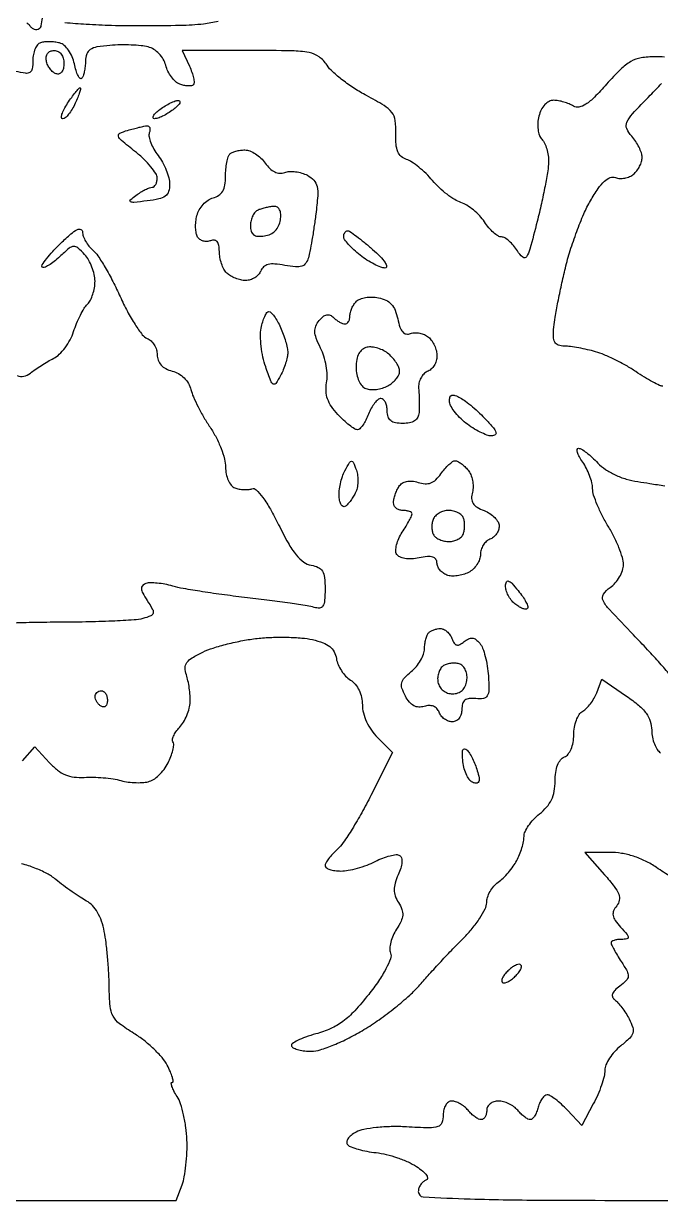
# Model space of a CAD drawing. Extents: x 0 to 102, y 0 to 135.
# Drawn here: x 23.73 to 32.4, y 0 to 16.02 of the extents above; entities that cross this region are included whole.
import ezdxf

# ---------------------------------------------------------------- set-up
doc = ezdxf.new("R2010")
doc.units = 0
doc.header["$MEASUREMENT"] = 0

msp = doc.modelspace()

# ---------------------------------------------------------------- linework, layer by layer
for points in [[(23.773441, 16.025459, -0.164379), (23.812692, 15.992973, 0.081897), (23.839883, 15.961782, 0.092176), (23.874633, 15.942503, 0.100667), (23.911424, 15.93799, 0.1193), (23.944636, 15.948853, 0.208112), (23.97201, 15.988283, 0.026873), (23.986961, 16.092298, 0.027694)], [(24.292797, 16.031249, 0.004408), (24.583623, 16.009939, 0.009809), (24.929763, 15.994451, 0.006274), (25.332334, 15.9894, 0.005068), (25.866551, 15.994815, 0.022196), (26.181557, 16.01521, 0.036498), (26.379065, 16.05156, 0.157049)], [(32.451354, 15.562032, 0.017197), (32.32439, 15.5664, 0.042185), (32.1339, 15.5503, 0.086939), (31.993466, 15.500294, 0.066527), (31.855905, 15.39607, 0.016943), (31.663591, 15.191968, -0.014459), (31.499046, 15.015589, -0.052187), (31.380373, 14.918262, -0.096612), (31.288387, 14.880451, -0.192711), (31.212251, 14.894572, 0.043408), (31.154995, 14.92419, 0.026619), (31.083248, 14.94936, 0.026583), (31.009002, 14.966824, 0.04228), (30.944062, 14.972905, 0.122271), (30.88113, 14.957871, 0.086279), (30.822994, 14.91368, 0.07282), (30.775266, 14.844413, 0.05306), (30.742986, 14.756506, 0.045352), (30.72863, 14.664788, 0.048508), (30.731563, 14.574074, 0.053622), (30.75034, 14.49613, 0.110915), (30.783674, 14.443486, -0.08751), (30.819954, 14.391669, -0.038137), (30.849644, 14.312791, -0.03623), (30.86912, 14.222018, -0.04009), (30.874392, 14.13243, -0.03462), (30.863534, 14.012882, -0.007283), (30.827114, 13.806112, -0.0076), (30.777627, 13.567044, -0.007136), (30.719918, 13.3245, -0.003785), (30.621559, 12.947841, -0.08214), (30.574365, 12.844093, -0.450876), (30.523561, 12.837306, -0.073927), (30.450376, 12.92265, 0.033582), (30.397439, 12.995498, 0.038527), (30.337414, 13.057085, 0.042065), (30.279268, 13.100119, 0.139153), (30.23388, 13.113, -0.14372), (30.187639, 13.126572, -0.038681), (30.126028, 13.173243, -0.03585), (30.061242, 13.239588, -0.030459), (30.002684, 13.318084, 0.042873), (29.937633, 13.400916, 0.032364), (29.853305, 13.480214, 0.033122), (29.763614, 13.544753, 0.062629), (29.682857, 13.582027, -0.061962), (29.597604, 13.621239, -0.025439), (29.492774, 13.693843, -0.024696), (29.386841, 13.784157, -0.02899), (29.296187, 13.880022, 0.024461), (29.207853, 13.975144, 0.023007), (29.108896, 14.063251, 0.023667), (29.013967, 14.133067, 0.069982), (28.941162, 14.167973, -0.104964), (28.869887, 14.208451, -0.114245), (28.823796, 14.273337, -0.078258), (28.800233, 14.372217, -0.027276), (28.796827, 14.518971, 0.041491), (28.787587, 14.697893, 0.13107), (28.741761, 14.807753, 0.09261), (28.637418, 14.901181, 0.014847), (28.398458, 15.036697, -0.022067), (28.232741, 15.133864, -0.020523), (28.072045, 15.247494, -0.021003), (27.937685, 15.360324, -0.06264), (27.859978, 15.451621, 0.09309), (27.751841, 15.564108, 0.108362), (27.615673, 15.622255, 0.042805), (27.381472, 15.646262, 0.004148), (26.810284, 15.651), (25.891227, 15.651), (25.987756, 15.439142, -0.023383), (26.021521, 15.354795, -0.032817), (26.043024, 15.276613, -0.03437), (26.05158, 15.213182, -0.215957), (26.040351, 15.183351, -0.162237), (26.013881, 15.170113, -0.048728), (25.968275, 15.168075, -0.043178), (25.913396, 15.175752, -0.03529), (25.856678, 15.19304, -0.092984), (25.799439, 15.228279, -0.048626), (25.743028, 15.290515, -0.046053), (25.695844, 15.367973, -0.052343), (25.666014, 15.449568, 0.070976), (25.632382, 15.531944, 0.058797), (25.575234, 15.607621, 0.059828), (25.503279, 15.66665, 0.080578), (25.42603, 15.699923, 0.037583), (25.330767, 15.716352, 0.014091), (25.195471, 15.725493, 0.013868), (25.046971, 15.727208, 0.016372), (24.906636, 15.720337, 0.020177), (24.730173, 15.698699, 0.102002), (24.638002, 15.663408, 0.16742), (24.590926, 15.603995, 0.081337), (24.573759, 15.507459, -0.024089), (24.569128, 15.432666, -0.027105), (24.557351, 15.361596, -0.027853), (24.54087, 15.302978, -0.114398), (24.521471, 15.271871, -0.414218), (24.49871, 15.271872, -0.079688), (24.471901, 15.308925, -0.04538), (24.444963, 15.377039, -0.022131), (24.422577, 15.467867, 0.050728), (24.392384, 15.565899, 0.05377), (24.343494, 15.653804, 0.059654), (24.283673, 15.720091, 0.116431), (24.221064, 15.753136, 0.0333), (24.154974, 15.765657, 0.026353), (24.082393, 15.770599, 0.027042), (24.014301, 15.767957, 0.057992), (23.96295, 15.757081, 0.145982), (23.922431, 15.72849, 0.063556), (23.888264, 15.671421, 0.055237), (23.865036, 15.596902, 0.047986), (23.8572, 15.515438, -0.035608), (23.849099, 15.401826, -0.218479), (23.818082, 15.353707, -0.181011), (23.757109, 15.340718, -0.023601), (23.62455, 15.366962, -0.044525)], [(32.428351, 11.0826, -0.113301), (32.38555, 11.092425, -0.011206), (32.291055, 11.140865, -0.01368), (32.179958, 11.204987, -0.010442), (32.061889, 11.28095, 0.019437), (31.930544, 11.362152, 0.01431), (31.779282, 11.442102, 0.014507), (31.631661, 11.509555, 0.031056), (31.5135, 11.55102, 0.013375), (31.403934, 11.57884, 0.010691), (31.284551, 11.603106, 0.010842), (31.173045, 11.620811, 0.026744), (31.0905, 11.62762, -0.07439), (31.0067, 11.642639, -0.186313), (30.959738, 11.681735, -0.12554), (30.940494, 11.75455, -0.026834), (30.946434, 11.8863, -0.018381), (30.964628, 12.019787, -0.005136), (31.002884, 12.227079, -0.005175), (31.051032, 12.460853, -0.005419), (31.103311, 12.69, -0.017609), (31.169078, 12.927298, -0.012883), (31.258018, 13.185827, -0.013049), (31.355092, 13.426627, -0.027918), (31.444969, 13.605722, -0.019409), (31.548208, 13.77048, -0.056099), (31.635921, 13.872393, -0.093847), (31.713689, 13.921249, -0.187187), (31.785265, 13.921513, 0.082116), (31.843742, 13.909504, 0.05622), (31.911473, 13.914501, 0.055306), (31.977709, 13.934733, 0.071562), (32.031823, 13.967899, 0.057915), (32.076284, 14.014457, 0.043635), (32.113873, 14.074485, 0.044573), (32.139526, 14.138128, 0.073648), (32.148, 14.195347, 0.08071), (32.138031, 14.256703, 0.034126), (32.106188, 14.334089, 0.032641), (32.060135, 14.413809, 0.03663), (32.005662, 14.483659, -0.084735), (31.939538, 14.587621, -0.208785), (31.940798, 14.676176, -0.081296), (32.016237, 14.789308, -0.006868), (32.259462, 15.043126, 0.007018), (32.411258, 15.201629, 0.010433)], [(23.6449, 11.227318, 0.157783), (23.734807, 11.216766, 0.124784), (23.823685, 11.259091, -0.020163), (23.888834, 11.308865, -0.010738), (23.973113, 11.365369, -0.010672), (24.061824, 11.419489, -0.016315), (24.141173, 11.462203, 0.078936), (24.217084, 11.516252, 0.038641), (24.295347, 11.605979, 0.037095), (24.364004, 11.714073, 0.044208), (24.411393, 11.825119, -0.020043), (24.452879, 11.937003, -0.018838), (24.503977, 12.047592, -0.019194), (24.556706, 12.142106, -0.059603), (24.601743, 12.199383, 0.079699), (24.640675, 12.253193, 0.037889), (24.673397, 12.332451, 0.036313), (24.695719, 12.422419, 0.042677), (24.7032, 12.509909, 0.056103), (24.692906, 12.601363, 0.03623), (24.661722, 12.703395, 0.036202), (24.616081, 12.799991, 0.055503), (24.562, 12.875001, 0.027883), (24.470358, 12.965565, 0.205073), (24.413197, 12.984456, 0.154275), (24.350838, 12.958716, 0.014144), (24.223934, 12.846079, -0.020388), (24.14549, 12.778187, -0.032575), (24.072745, 12.727612, -0.034761), (24.013249, 12.697173, -0.306272), (23.985701, 12.702499, -0.357366), (23.982793, 12.731787, -0.017929), (24.043093, 12.815657, -0.022076), (24.129112, 12.917092, -0.013384), (24.239167, 13.029628, -0.013027), (24.374837, 13.154437, -0.06007), (24.462917, 13.214396, -0.218649), (24.510781, 13.216655, -0.305897), (24.534, 13.182255, 0.08428), (24.544086, 13.122846, 0.043829), (24.575101, 13.05412, 0.041944), (24.620381, 12.987272, 0.049771), (24.673919, 12.933009, -0.073019), (24.742024, 12.857267, -0.013834), (24.84077, 12.69938, -0.014507), (24.946506, 12.506852, -0.012864), (25.04544, 12.300724, 0.016772), (25.144082, 12.099252, 0.021337), (25.248981, 11.920835, 0.019911), (25.347066, 11.781684, 0.138521), (25.41312, 11.732329, -0.097393), (25.46515, 11.699667, -0.066866), (25.509227, 11.645441, -0.064154), (25.539031, 11.578852, -0.073309), (25.5492, 11.509867, 0.089684), (25.562882, 11.4342, 0.097042), (25.602081, 11.370445, 0.087181), (25.666431, 11.321309, 0.058143), (25.753369, 11.288381, -0.07059), (25.838959, 11.253513, -0.063678), (25.914855, 11.195218, -0.063885), (25.973427, 11.119909, -0.072007), (26.00823, 11.035162, 0.041661), (26.041956, 10.936433, 0.014782), (26.105848, 10.801425, 0.014552), (26.185079, 10.656627, 0.016615), (26.269361, 10.523087, -0.030482), (26.349912, 10.387261, -0.026166), (26.417984, 10.235653, -0.027019), (26.465184, 10.091132, -0.065506), (26.4798, 9.980046, 0.050183), (26.489169, 9.88693, 0.05575), (26.516893, 9.800958, 0.063203), (26.557868, 9.734063, 0.13292), (26.6067, 9.698406, 0.045315), (26.66304, 9.682459, 0.033518), (26.727387, 9.674814, 0.034211), (26.789673, 9.675882, 0.062338), (26.83935, 9.686473, -0.290846), (26.897021, 9.672879, -0.034157), (26.986642, 9.567534, -0.030358), (27.090139, 9.408159, -0.015605), (27.200964, 9.197368, 0.014787), (27.331144, 8.948777, 0.041218), (27.441354, 8.785719, 0.061902), (27.543142, 8.68694, 0.126707), (27.645114, 8.644466, -0.07214), (27.740556, 8.616334, -0.15428), (27.79686, 8.565252, -0.107106), (27.825533, 8.47709, -0.025266), (27.8334, 8.321515, -0.017438), (27.827942, 8.16507, -0.116721), (27.804945, 8.091284, -0.243422), (27.760054, 8.06322, -0.095642), (27.68535, 8.071436, 0.035629), (27.590208, 8.093615, 0.003492), (27.357128, 8.129035, 0.004404), (27.0783, 8.166912, 0.003475), (26.7759, 8.203149, -0.005118), (26.465787, 8.241344, -0.005485), (26.163607, 8.285085, -0.005216), (25.904899, 8.328205, -0.02564), (25.7607, 8.36149, 0.022623), (25.655467, 8.386451, 0.023112), (25.549158, 8.401587, 0.023641), (25.455995, 8.406058, 0.082995), (25.396956, 8.39623, 0.111949), (25.349953, 8.367184, 0.220666), (25.334818, 8.326967, 0.107686), (25.352841, 8.266346, 0.01913), (25.414251, 8.164311, -0.016547), (25.486802, 8.045163, -0.190224), (25.494201, 7.991852, -0.244633), (25.462364, 7.955398, -0.027781), (25.354996, 7.920114, -0.049871), (25.234617, 7.900403, -0.004703), (24.935423, 7.88446, -0.005986), (24.577459, 7.873052, -0.004677), (24.18855, 7.868955, 0.005396), (23.808884, 7.86441, 0.008246), (23.479806, 7.851485, 0.003738)], [(32.527601, 7.154261, 0.003625), (32.38989, 7.311534, 0.00636), (32.222453, 7.495221, 0.004432), (32.029056, 7.698401, -0.00404), (31.702619, 8.040813, -0.073975), (31.617183, 8.164165, -0.266455), (31.622584, 8.250133, -0.094338), (31.711806, 8.341841, 0.060313), (31.781555, 8.404448, 0.048202), (31.840495, 8.486573, 0.049751), (31.880586, 8.574747, 0.082601), (31.893767, 8.655147, 0.072495), (31.879855, 8.749057, 0.021881), (31.832235, 8.885599, 0.021422), (31.764716, 9.035923, 0.021766), (31.684907, 9.1791, -0.019784), (31.604934, 9.321244, -0.02012), (31.53693, 9.468481, -0.020376), (31.488358, 9.600848, -0.074025), (31.47384, 9.689026, 0.057414), (31.463482, 9.768202, 0.0282), (31.43329, 9.865398, 0.027543), (31.390119, 9.964014, 0.035841), (31.339503, 10.048576, -0.025304), (31.294195, 10.120777, -0.053863), (31.26842, 10.181368, -0.104498), (31.264979, 10.221133, -0.378943), (31.282456, 10.2366, -0.141887), (31.322375, 10.225039, -0.021987), (31.390661, 10.177541, -0.02302), (31.468198, 10.112529, -0.018208), (31.545986, 10.035546, 0.057427), (31.647268, 9.949912, 0.038095), (31.780168, 9.875398, 0.036149), (31.931792, 9.817879, 0.036608), (32.089483, 9.783091, -0.003016), (32.253886, 9.758248, -0.001608), (32.456952, 9.725638, -0.001601)], [(23.718699, 5.983683), (23.883373, 6.172265), (24.083609, 5.956208, 0.040377), (24.192615, 5.85614, 0.066759), (24.300335, 5.79322, 0.069144), (24.418048, 5.762252, 0.046762), (24.556972, 5.758676, -0.023179), (24.678065, 5.761265, -0.015524), (24.816416, 5.753507, -0.015651), (24.950273, 5.737589, -0.029521), (25.056644, 5.715062, 0.033805), (25.155291, 5.695053, 0.026348), (25.264366, 5.686323, 0.026997), (25.367268, 5.689082, 0.056698), (25.445656, 5.704487, 0.083081), (25.515174, 5.740073, 0.04099), (25.589951, 5.805767, 0.039195), (25.658238, 5.888559, 0.045985), (25.708729, 5.976859, 0.023313), (25.74393, 6.064759, 0.032738), (25.766372, 6.146213, 0.03425), (25.775341, 6.212295, 0.216238), (25.763683, 6.243317, -0.252482), (25.755364, 6.271116, -0.056973), (25.771311, 6.319614, -0.045886), (25.805088, 6.37817, -0.030171), (25.853757, 6.438945, 0.051392), (25.906339, 6.510629, 0.033845), (25.952011, 6.602232, 0.03397), (25.984653, 6.698492, 0.054372), (25.997642, 6.784211, 0.02769), (25.996451, 6.871666, 0.017411), (25.985857, 6.973358, 0.017471), (25.968389, 7.072993, 0.030389), (25.946068, 7.15388, -0.082391), (25.930294, 7.248258, -0.158004), (25.95363, 7.320555, -0.102059), (26.024867, 7.385829, -0.023344), (26.169659, 7.463367, -0.034812), (26.310367, 7.518814, -0.015071), (26.504164, 7.573627, -0.014829), (26.714605, 7.619768, -0.019057), (26.910541, 7.648996, -0.018384), (27.107418, 7.663435, -0.014591), (27.320672, 7.664984, -0.014835), (27.518683, 7.65476, -0.035367), (27.6642, 7.632476, -0.032563), (27.805604, 7.590624, -0.079995), (27.899778, 7.537635, -0.104074), (27.957739, 7.467585, -0.085368), (27.987756, 7.374996, 0.064779), (28.010222, 7.294624, 0.043902), (28.054997, 7.210616, 0.043914), (28.11373, 7.135748, 0.064984), (28.178106, 7.082828, -0.080252), (28.244256, 7.024996, -0.061156), (28.296264, 6.943869, -0.057533), (28.329677, 6.847256, -0.054561), (28.341, 6.743804, 0.065649), (28.35534, 6.635056, 0.042781), (28.398554, 6.51583, 0.041245), (28.464049, 6.400286, 0.046853), (28.545222, 6.302287), (28.749444, 6.098065), (28.457413, 5.51264, -0.011256), (28.333431, 5.2775, -0.012287), (28.202407, 5.055057, -0.011801), (28.081419, 4.870586, -0.057851), (27.999391, 4.776996, 0.021787), (27.935844, 4.714241, 0.026365), (27.88216, 4.649904, 0.026505), (27.843548, 4.592194, 0.134978), (27.8334, 4.555288, 0.255827), (27.848441, 4.527814, 0.062317), (27.896762, 4.5048, 0.048615), (27.966469, 4.489001, 0.031441), (28.049101, 4.4838, 0.045697), (28.149736, 4.493017, 0.022282), (28.27549, 4.522092, 0.021892), (28.404584, 4.564237, 0.029489), (28.516886, 4.614157, -0.026009), (28.619184, 4.660486, -0.032911), (28.718104, 4.691894, -0.034738), (28.801445, 4.706388, -0.165568), (28.847894, 4.695736, -0.196552), (28.873139, 4.661044, -0.078306), (28.878206, 4.601314, -0.057033), (28.863485, 4.522919, -0.032003), (28.828974, 4.432211, 0.034221), (28.78656, 4.319222, 0.075795), (28.773803, 4.228303, 0.084802), (28.789192, 4.144266, 0.052033), (28.833483, 4.053568, -0.051004), (28.878793, 3.961264, -0.108144), (28.889768, 3.882792, -0.093967), (28.867355, 3.799835, -0.032206), (28.8057, 3.691057, 0.041801), (28.759484, 3.605748, 0.041553), (28.727992, 3.513773, 0.044809), (28.714524, 3.428832, 0.108955), (28.723912, 3.366443, -0.185341), (28.723903, 3.290485, -0.029726), (28.661487, 3.152967, -0.028154), (28.561324, 2.986548, -0.017702), (28.426911, 2.803544, -0.019257), (28.237065, 2.581508, -0.045831), (28.075877, 2.436301, -0.054792), (27.90987, 2.338541, -0.040371), (27.708701, 2.266918, 0.01884), (27.568727, 2.223769, 0.033456), (27.457787, 2.176396, 0.040035), (27.384501, 2.131413, 0.391852), (27.378114, 2.098797, 0.157111), (27.409127, 2.07238, 0.036633), (27.474843, 2.050555, 0.034282), (27.557789, 2.035558, 0.02783), (27.648043, 2.030617, 0.077862), (27.767081, 2.049384, 0.019603), (27.951935, 2.117066, 0.01953), (28.15966, 2.212141, 0.018585), (28.36288, 2.324605, 0.019263), (28.56948, 2.460301, 0.01424), (28.787503, 2.625405, 0.014438), (28.984784, 2.793434, 0.031098), (29.12428, 2.936076, -0.006289), (29.252135, 3.08049, -0.003515), (29.41114, 3.253148, -0.003506), (29.57437, 3.425474, -0.005689), (29.71575, 3.569338, 0.024284), (29.837184, 3.702462, 0.027528), (29.939808, 3.841481, 0.028324), (30.012755, 3.967645, 0.117435), (30.033, 4.052653, -0.078477), (30.044423, 4.124984, -0.049295), (30.078759, 4.203601, -0.048201), (30.129172, 4.276255, -0.062751), (30.188774, 4.330953, 0.03886), (30.255547, 4.386611, 0.022091), (30.327585, 4.463308, 0.021953), (30.39371, 4.547462, 0.033606), (30.442574, 4.626288, 0.027202), (30.480105, 4.707406, 0.021765), (30.511805, 4.798342, 0.022269), (30.533756, 4.88526, 0.050754), (30.5406, 4.952513, -0.110009), (30.555282, 5.018435, -0.040964), (30.602728, 5.101272, -0.038133), (30.671171, 5.18621, -0.037463), (30.7521, 5.260315, 0.04877), (30.848645, 5.35281, 0.067012), (30.914, 5.453543, 0.065736), (30.951199, 5.569502, 0.044814), (30.9636, 5.707589, -0.03577), (30.972121, 5.826545, -0.056183), (30.997971, 5.925603, -0.070552), (31.038328, 5.998026, -0.139681), (31.0905, 6.037194, 0.135527), (31.140832, 6.074342, 0.066728), (31.181527, 6.143432, 0.056404), (31.208393, 6.234673, 0.043444), (31.2174, 6.338141, -0.044394), (31.226435, 6.439702, -0.046614), (31.253249, 6.536356, -0.051358), (31.292609, 6.614535, -0.123513), (31.33944, 6.65869, 0.069566), (31.391131, 6.697913, 0.033673), (31.445697, 6.760701, 0.032585), (31.494667, 6.83496, 0.040198), (31.52979, 6.910056), (31.5981, 7.093125), (31.9365, 6.863041, -0.023874), (32.100179, 6.739935, -0.060746), (32.202052, 6.632074, -0.080457), (32.258134, 6.523009, -0.074451), (32.278909, 6.398816, 0.044315), (32.288971, 6.303967, 0.044528), (32.315586, 6.212535, 0.048379), (32.353635, 6.137433, 0.113382), (32.398137, 6.093464, 0.059915)], [(32.538635, 4.40305, -0.007049), (32.343669, 4.531381, 0.034977), (32.192273, 4.619337, 0.036096), (32.03165, 4.68428, 0.036967), (31.867208, 4.724201, 0.041088), (31.70443, 4.7376), (31.369072, 4.7376), (31.635705, 4.433922, -0.015299), (31.769595, 4.271677, -0.071636), (31.829207, 4.166666, -0.13835), (31.837239, 4.085248, -0.129746), (31.801993, 4.009335, 0.072396), (31.760274, 3.941011, 0.145961), (31.753175, 3.878878, 0.109337), (31.78143, 3.810898, 0.03097), (31.853336, 3.720813, -0.00861), (31.942058, 3.619317, -0.15922), (31.957891, 3.580283, -0.392679), (31.940419, 3.558625, -0.035922), (31.865012, 3.5532, 0.030661), (31.811373, 3.549908, 0.047575), (31.766129, 3.5399, 0.060639), (31.73469, 3.525333, 0.259546), (31.725, 3.507923, 0.114877), (31.731438, 3.48027, 0.009366), (31.765748, 3.413758, 0.012193), (31.810586, 3.335329, 0.009076), (31.863716, 3.25094, -0.017745), (31.942967, 3.120083, -0.14407), (31.958291, 3.052479, -0.183339), (31.93245, 2.995524, -0.032495), (31.842566, 2.917124, 0.034799), (31.776397, 2.858871, 0.109598), (31.745115, 2.809093, 0.186925), (31.746258, 2.766574, 0.142032), (31.775785, 2.729958, -0.059216), (31.818542, 2.691826, -0.01971), (31.871706, 2.626724, -0.019306), (31.92544, 2.549314, -0.020828), (31.97161, 2.469882, -0.042506), (32.019655, 2.356216, -0.155672), (32.020126, 2.278993, -0.126753), (31.975191, 2.206509, -0.0243), (31.857375, 2.104192, 0.041893), (31.774357, 2.026813, 0.040208), (31.704136, 1.935666, 0.042984), (31.655723, 1.844931, 0.101402), (31.6404, 1.770153, -0.062984), (31.629971, 1.687692, -0.019958), (31.594266, 1.568699, -0.019573), (31.543463, 1.437936, -0.020577), (31.483347, 1.313761), (31.326295, 1.020734), (31.1302, 1.229467, 0.01827), (31.049421, 1.30939, 0.023077), (30.968863, 1.376885, 0.022068), (30.897895, 1.426181, 0.141683), (30.856333, 1.4382, 0.176789), (30.82334, 1.426158, 0.061599), (30.788408, 1.388497, 0.051844), (30.756978, 1.333755, 0.040476), (30.734313, 1.269, -0.033471), (30.712652, 1.204221, -0.045305), (30.684154, 1.149502, -0.05319), (30.65349, 1.111349, -0.199466), (30.625692, 1.0998, -0.128116), (30.593975, 1.108063, -0.033118), (30.54929, 1.137077, -0.031475), (30.501048, 1.178129, -0.027533), (30.456, 1.2267, 0.063393), (30.40401, 1.275275, 0.044279), (30.33496, 1.316323, 0.044533), (30.260377, 1.344297, 0.067559), (30.191841, 1.3536, 0.078397), (30.131163, 1.344027, 0.090529), (30.07966, 1.316323, 0.100781), (30.045228, 1.275097, 0.124374), (30.033, 1.2267, -0.056567), (30.027491, 1.178161, -0.075975), (30.011192, 1.137077, -0.095133), (29.987081, 1.109534, -0.167044), (29.958759, 1.0998, -0.117955), (29.923067, 1.108339, -0.036411), (29.875389, 1.137077, -0.034151), (29.824978, 1.178135, -0.031583), (29.7792, 1.2267, 0.048188), (29.730291, 1.275256, 0.041499), (29.670585, 1.316323, 0.04354), (29.609597, 1.344482, 0.086594), (29.557341, 1.3536, 0.159327), (29.512722, 1.339012, 0.097813), (29.474927, 1.297933, 0.078862), (29.449517, 1.236359, 0.058767), (29.440954, 1.16325, -0.088967), (29.422061, 1.057417, -0.229696), (29.367535, 1.00506, -0.085571), (29.249865, 0.988138, -0.007147), (28.941103, 1.001174, 0.019375), (28.734451, 1.00484, 0.020637), (28.532467, 0.992246, 0.021127), (28.359764, 0.966888, 0.075986), (28.255066, 0.929886, 0.04449), (28.188523, 0.886259, 0.079757), (28.144456, 0.838227, 0.122895), (28.128712, 0.793527, 0.223594), (28.141567, 0.757855, 0.10788), (28.188697, 0.727643, 0.021212), (28.284944, 0.696526, 0.021595), (28.402386, 0.669388, 0.018565), (28.527804, 0.650845, -0.033155), (28.665029, 0.626449, -0.022112), (28.818232, 0.581324, -0.022293), (28.963571, 0.524074, -0.040076), (29.075976, 0.462677, -0.025661), (29.163808, 0.398456, -0.070692), (29.215799, 0.342309, -0.17056), (29.227121, 0.301074, -0.303633), (29.206422, 0.274374, 0.094328), (29.166663, 0.252142, 0.070202), (29.132956, 0.21468, 0.068413), (29.110194, 0.168256, 0.079987), (29.1024, 0.11985, 0.398592), (29.169738, 0.0488, 0.005688), (29.808273, 0.021803, 0.006788), (30.837266, 0.003997, 0.000932), (32.982498, 0)], [(22.566795, 0), (25.807188, 0), (25.887837, 0.212122, 0.046929), (25.917917, 0.32101, 0.017042), (25.940562, 0.479794, 0.016725), (25.953672, 0.6563, 0.019148), (25.954077, 0.825472, 0.024814), (25.939713, 0.993048, 0.02222), (25.908545, 1.164755, 0.022835), (25.866622, 1.316435, 0.062214), (25.819305, 1.41705, -0.019232), (25.776946, 1.490115, -0.038123), (25.750219, 1.551485, -0.05904), (25.740892, 1.593877, -0.443407), (25.753143, 1.6074, 0.447886), (25.766345, 1.622194, 0.042607), (25.75556, 1.675741, 0.032605), (25.728247, 1.750777, 0.017247), (25.685258, 1.84005, 0.056014), (25.6152, 1.943522, 0.024901), (25.501914, 2.063461, 0.024271), (25.368082, 2.179801, 0.030105), (25.232549, 2.273897, -0.023614), (25.036669, 2.406157, -0.111067), (24.948877, 2.508618, -0.101082), (24.909239, 2.643539, -0.017864), (24.896371, 2.908397, 0.010944), (24.8898, 3.097635, 0.007904), (24.874526, 3.308229, 0.007989), (24.853634, 3.508022, 0.017151), (24.829806, 3.661059, 0.03714), (24.792326, 3.80026, 0.047792), (24.736781, 3.920495, 0.054167), (24.667255, 4.01456, 0.085738), (24.587948, 4.075478, -0.022237), (24.502084, 4.125604, -0.009297), (24.390827, 4.200334, -0.009176), (24.274544, 4.284836, -0.011757), (24.170855, 4.367032, 0.051372), (24.047958, 4.449522, 0.029615), (23.885765, 4.523765, 0.028355), (23.704734, 4.582428, 0.031208)]]:
    msp.add_lwpolyline(points, format="xyb")
for points in [[(24.147097, 15.651, -0.12024), (24.200223, 15.638037, -0.111791), (24.243078, 15.601844, -0.09567), (24.270776, 15.545381, -0.066422), (24.2802, 15.47475, -0.053387), (24.272902, 15.40659, -0.107922), (24.250585, 15.357718, -0.156475), (24.216304, 15.3334, -0.158297), (24.17445, 15.33371, -0.095154), (24.131958, 15.357543, -0.055831), (24.091729, 15.400008, -0.053046), (24.059664, 15.453401, -0.060892), (24.041347, 15.50996, -0.083236), (24.039905, 15.566545, -0.126354), (24.058607, 15.611785, -0.133817), (24.095788, 15.640724, -0.099154)], [(24.499616, 15.1434, -0.483626), (24.507308, 15.133689, -0.017437), (24.49303, 15.081272, -0.020357), (24.468777, 15.013035, -0.011328), (24.434007, 14.9319, -0.026641), (24.391765, 14.850918, -0.035282), (24.344513, 14.782528, -0.038023), (24.299003, 14.733789, -0.188083), (24.26467, 14.7204, -0.404954), (24.247663, 14.736876, -0.083321), (24.253842, 14.782528, -0.046962), (24.282237, 14.850703, -0.022887), (24.33028, 14.9319, -0.0095), (24.385613, 15.012947, -0.014275), (24.437186, 15.081272, -0.009063), (24.482157, 15.135399, -0.218221)], [(25.84032, 14.971509, -0.312501), (25.857925, 14.958516, -0.218612), (25.855346, 14.933123, -0.072467), (25.822837, 14.892621, -0.025554), (25.76568, 14.844609, -0.024619), (25.696232, 14.797267, -0.025646), (25.623386, 14.757677, -0.026431), (25.557224, 14.730195, -0.092984), (25.51188, 14.723091, -0.312501), (25.494275, 14.736084, -0.218612), (25.496854, 14.761477, -0.072467), (25.529363, 14.801979, -0.025554), (25.58652, 14.849991, -0.024619), (25.655968, 14.897333, -0.025646), (25.728814, 14.936923, -0.026431), (25.794976, 14.964405, -0.092984)], [(25.4082, 14.627367, -0.175971), (25.431898, 14.621835, -0.166249), (25.447205, 14.602259, -0.11048), (25.450907, 14.569941, -0.057106), (25.441983, 14.53005, 0.135567), (25.438459, 14.475647, 0.041732), (25.462043, 14.396097, 0.038311), (25.504623, 14.30755, 0.033797), (25.561833, 14.222541, -0.039403), (25.62177, 14.131292, -0.030744), (25.672409, 14.023991, -0.031583), (25.707252, 13.917539, -0.06338), (25.7184, 13.829947, -0.074902), (25.703547, 13.731354, -0.159516), (25.659536, 13.669104, -0.107013), (25.573387, 13.630032, -0.024095), (25.413679, 13.603537, -0.005116), (25.23324, 13.584341, -0.139205), (25.186574, 13.592875, -0.533041), (25.183378, 13.616616, -0.023453), (25.260649, 13.678881, -0.019525), (25.323744, 13.72134, -0.021633), (25.387882, 13.757218, -0.021623), (25.444801, 13.782877, -0.095358), (25.48077, 13.7898, 0.174966), (25.506882, 13.799226, 0.093082), (25.529099, 13.826017, 0.073313), (25.544134, 13.865924, 0.053541), (25.5492, 13.913093, 0.144163), (25.530826, 13.975497, 0.029306), (25.462048, 14.06957, 0.028662), (25.366093, 14.173148, 0.023452), (25.252511, 14.272643, -0.005598), (25.061932, 14.427923, -0.132684), (25.022474, 14.484127, -0.390401), (25.03914, 14.523973, -0.037443), (25.146761, 14.563917, -0.005161), (25.225032, 14.585598, -0.005451), (25.302321, 14.60525, -0.005223), (25.369271, 14.62076, -0.024542)], [(26.742903, 14.2974, -0.09652), (26.809629, 14.284398, -0.048244), (26.886155, 14.244431, -0.045411), (26.960059, 14.186063, -0.050179), (27.019508, 14.117078, 0.049073), (27.081964, 14.04428, 0.079093), (27.148983, 13.997858, 0.095359), (27.217406, 13.979818, 0.108942), (27.284234, 13.989875, -0.079441), (27.34958, 14.003657, -0.042919), (27.431958, 14.000651, -0.041379), (27.51744, 13.982879, -0.050972), (27.592742, 13.951967, -0.081994), (27.680902, 13.884246, -0.135446), (27.724216, 13.801635, -0.073098), (27.732949, 13.672853, -0.011958), (27.707394, 13.42352, -0.004967), (27.682914, 13.244619, -0.005185), (27.655207, 13.068789, -0.004994), (27.628178, 12.917375, -0.022669), (27.60758, 12.830173, -0.08627), (27.571241, 12.754834, -0.160858), (27.517075, 12.715316, -0.101531), (27.431151, 12.705919, -0.023007), (27.285115, 12.726415, 0.025036), (27.14928, 12.744918, 0.079017), (27.057907, 12.738293, 0.124678), (26.997079, 12.706767, 0.12011), (26.957571, 12.649692, -0.094002), (26.927096, 12.600414, -0.066816), (26.877127, 12.558662, -0.064779), (26.816101, 12.530435, -0.076112), (26.753175, 12.5208, -0.055561), (26.686414, 12.528242, -0.038748), (26.613931, 12.550621, -0.039127), (26.546891, 12.583432, -0.063093), (26.49672, 12.62232, -0.074719), (26.457788, 12.675023, -0.03852), (26.425022, 12.750396, -0.037212), (26.402679, 12.834833, -0.046106), (26.3952, 12.915765, 0.040392), (26.388471, 12.998929, 0.130217), (26.366013, 13.049155, 0.201653), (26.328515, 13.06932, 0.115973), (26.276857, 13.062277, -0.082265), (26.227214, 13.052098, -0.078139), (26.175999, 13.058163, -0.081734), (26.131111, 13.079127, -0.104674), (26.099693, 13.112041, -0.094473), (26.080494, 13.162254, -0.036094), (26.072643, 13.237005, -0.034149), (26.07567, 13.32155, -0.035478), (26.09021, 13.403799, -0.068031), (26.121721, 13.482291, -0.055282), (26.17503, 13.555704, -0.056971), (26.240933, 13.613327, -0.087439), (26.309675, 13.644871, 0.084643), (26.387494, 13.680059, 0.112945), (26.440319, 13.7365, 0.09154), (26.470284, 13.819932, 0.040582), (26.4798, 13.93698, -0.020913), (26.48394, 14.035915, -0.024953), (26.496367, 14.128429, -0.024906), (26.514325, 14.204024, -0.126256), (26.5362, 14.241, -0.095302), (26.568232, 14.262697, -0.034755), (26.620184, 14.280832, -0.032931), (26.681225, 14.29324, -0.033686)], [(27.141334, 13.529321, 0.025722), (27.090928, 13.523693, 0.015154), (27.031428, 13.512069, 0.015138), (26.972535, 13.496811, 0.024942), (26.92395, 13.479971, 0.117237), (26.883477, 13.451264, 0.063911), (26.849264, 13.400475, 0.058249), (26.826072, 13.3367, 0.058171), (26.8182, 13.269266, 0.064565), (26.828422, 13.190431, 0.17046), (26.859906, 13.143972, 0.149518), (26.916794, 13.123803, 0.046272), (27.00855, 13.128266, 0.071286), (27.091243, 13.15235, 0.090158), (27.1566, 13.1976, 0.090158), (27.20185, 13.262957, 0.071286), (27.225934, 13.34565, 0.04583), (27.229821, 13.424133, 0.09769), (27.215624, 13.48294, 0.144166), (27.184979, 13.518021, 0.157841)], [(28.139482, 13.1976, -0.153112), (28.171719, 13.187491, -0.007905), (28.261317, 13.123046, -0.011953), (28.36628, 13.041035, -0.008344), (28.480825, 12.9438, -0.019099), (28.583756, 12.846218, -0.045529), (28.650185, 12.764554, -0.109841), (28.670611, 12.712368, -0.460157), (28.651453, 12.69, -0.093628), (28.591244, 12.701374, -0.025282), (28.502329, 12.741506, -0.024673), (28.404143, 12.798228, -0.023333), (28.310109, 12.86534, -0.020123), (28.224757, 12.938223, -0.025784), (28.15268, 13.012222, -0.025244), (28.100256, 13.078364, -0.156185), (28.0872, 13.11914, -0.06482), (28.091105, 13.149136, -0.082402), (28.102558, 13.174552, -0.098884), (28.119544, 13.191555, -0.148262)], [(28.561106, 12.286061, -0.064983), (28.661407, 12.252971, -0.096924), (28.735186, 12.197844, -0.08847), (28.787116, 12.114899, -0.046408), (28.822052, 11.997888, 0.030829), (28.851699, 11.886009, 0.100747), (28.889656, 11.819945, 0.169897), (28.937974, 11.792796, 0.136268), (28.997725, 11.798522, -0.0845), (29.054568, 11.809915, -0.056275), (29.120925, 11.80438, -0.054981), (29.186223, 11.783786, -0.069452), (29.240023, 11.750501, -0.069269), (29.284507, 11.701758, -0.044582), (29.322073, 11.634966, -0.044128), (29.347652, 11.561494, -0.061786), (29.3562, 11.492586, -0.074616), (29.346369, 11.427076, -0.064457), (29.317562, 11.363702, -0.066854), (29.274956, 11.311963, -0.095788), (29.224665, 11.280615, 0.110666), (29.175437, 11.247879, 0.072899), (29.13588, 11.192233, 0.067769), (29.111622, 11.123018, 0.070014), (29.107129, 11.05062, -0.009491), (29.111814, 10.971093, -0.006428), (29.114266, 10.880344, -0.006478), (29.11437, 10.792577, -0.012852), (29.111764, 10.72305, -0.104486), (29.093834, 10.658608, -0.125825), (29.052031, 10.611891, -0.099903), (28.984505, 10.584025, -0.048097), (28.8909, 10.575, -0.044917), (28.790838, 10.584007, -0.124434), (28.726988, 10.61307, -0.149477), (28.691461, 10.665077, -0.07578), (28.6794, 10.7442, 0.049264), (28.673005, 10.808949, 0.069261), (28.653934, 10.863697, 0.089436), (28.625806, 10.900552, 0.18727), (28.592706, 10.9134, 0.17856), (28.553872, 10.899075, 0.048871), (28.507857, 10.851272, 0.042913), (28.462752, 10.78286, 0.033464), (28.4256, 10.7019, -0.027789), (28.389543, 10.620915, -0.037473), (28.347674, 10.552528, -0.041299), (28.306215, 10.503982, -0.19788), (28.273241, 10.4904, -0.145722), (28.234297, 10.501996, -0.020466), (28.165254, 10.551259, -0.021939), (28.086453, 10.618246, -0.017052), (28.006659, 10.69758, -0.038901), (27.920289, 10.80517, -0.064961), (27.867898, 10.908584, -0.071821), (27.846945, 11.014233, -0.060392), (27.854734, 11.128185, 0.058563), (27.862192, 11.231752, 0.031502), (27.848361, 11.359218, 0.030898), (27.817559, 11.489107, 0.042054), (27.773063, 11.600937, -0.022806), (27.713834, 11.734594, -0.080664), (27.69428, 11.826091, -0.113912), (27.707756, 11.90131, -0.072276), (27.754376, 11.977618, -0.047912), (27.807334, 12.030252, -0.122415), (27.85587, 12.053277, -0.154628), (27.902209, 12.048277, -0.093038), (27.948255, 12.016785, 0.034397), (27.986994, 11.983039, 0.033259), (28.030417, 11.954504, 0.035096), (28.072004, 11.934686, 0.093912), (28.10412, 11.9286, 0.159601), (28.129935, 11.937055, 0.09682), (28.151919, 11.960907, 0.078506), (28.166765, 11.996521, 0.059639), (28.1718, 12.03858, -0.066141), (28.178257, 12.087176, -0.039097), (28.197931, 12.142384, -0.038439), (28.226702, 12.195386, -0.052857), (28.260756, 12.237516, -0.109789), (28.309903, 12.268789, -0.046972), (28.385678, 12.28847, -0.043448), (28.473647, 12.294939, -0.043889)], [(27.068283, 12.0978, -0.205563), (27.097835, 12.085114, -0.030791), (27.140316, 12.034503, -0.030372), (27.185554, 11.964847, -0.021939), (27.22762, 11.882319, -0.019712), (27.265204, 11.790394, -0.017664), (27.29696, 11.692395, -0.018008), (27.319182, 11.602381, -0.05155), (27.3258, 11.538358, -0.054301), (27.319042, 11.476318, -0.021901), (27.297045, 11.393889, -0.021363), (27.265385, 11.306424, -0.02535), (27.227912, 11.226971, -0.022083), (27.164452, 11.120029, -0.400048), (27.129103, 11.111752, -0.172197), (27.095309, 11.151986, -0.006074), (27.025545, 11.345842, -0.030573), (26.988695, 11.477878, -0.023738), (26.964397, 11.625093, -0.024273), (26.954928, 11.765018, -0.052026), (26.964096, 11.87271, -0.024648), (26.98503, 11.958938, -0.036528), (27.01245, 12.03168, -0.040495), (27.041918, 12.083815, -0.248802)], [(28.70055, 11.519867, 0.055211), (28.632957, 11.565244, 0.045327), (28.5525, 11.598347, 0.047118), (28.471933, 11.615147, 0.083809), (28.40445, 11.611375, 0.109387), (28.3404, 11.581147, 0.103787), (28.293654, 11.526218, 0.081814), (28.265543, 11.445467, 0.042959), (28.2564, 11.339248, 0.047808), (28.265837, 11.240776, 0.059954), (28.293871, 11.153516, 0.069788), (28.336551, 11.086924, 0.124405), (28.389429, 11.049655, 0.079295), (28.452202, 11.036396, 0.042932), (28.531282, 11.039239, 0.041404), (28.613309, 11.056251, 0.051079), (28.685529, 11.08588, 0.048417), (28.747908, 11.12748, 0.049322), (28.800698, 11.180067, 0.054143), (28.836862, 11.235197, 0.11865), (28.8486, 11.283965, 0.100024), (28.838227, 11.3353, 0.040445), (28.80511, 11.398971, 0.037948), (28.7572, 11.463817, 0.03929)], [(29.67345, 10.924145, -0.038391), (29.744325, 10.878601, -0.013698), (29.838258, 10.80337, -0.013499), (29.937215, 10.714868, -0.015526), (30.026597, 10.625068, -0.013343), (30.123613, 10.515637, -0.092677), (30.158645, 10.453565, -0.334935), (30.147714, 10.420288, -0.152932), (30.101456, 10.4058, -0.088668), (30.03645, 10.417419, -0.026782), (29.943996, 10.457306, -0.025908), (29.843214, 10.514032, -0.02552), (29.748309, 10.58114, -0.031357), (29.663, 10.657363, -0.034612), (29.59088, 10.741322, -0.037009), (29.540342, 10.820775, -0.12376), (29.5254, 10.880217, -0.074741), (29.533547, 10.934416, -0.251073), (29.558214, 10.958839, -0.165047), (29.60148, 10.957163, -0.03215)], [(28.259057, 9.938613, -0.057134), (28.276819, 9.864034, -0.040989), (28.280054, 9.778343, -0.041541), (28.2694, 9.695062, -0.067263), (28.245317, 9.627962, -0.022099), (28.211931, 9.57007, -0.02133), (28.173194, 9.514641, -0.02182), (28.134927, 9.468861, -0.069449), (28.104307, 9.443473, -0.267899), (28.077979, 9.442681, -0.137131), (28.05337, 9.466353, -0.076563), (28.03427, 9.514254, -0.037867), (28.024404, 9.579149, -0.047764), (28.026033, 9.659535, -0.027194), (28.042504, 9.755431, -0.02694), (28.069827, 9.851046, -0.039818), (28.104728, 9.930951, -0.007583), (28.168306, 10.045537, -0.255197), (28.194076, 10.061313, -0.317691), (28.217318, 10.046559, -0.010507)], [(29.604438, 10.0674, -0.122473), (29.638186, 10.059008, -0.034993), (29.68431, 10.030255, -0.032972), (29.733546, 9.989346, -0.029723), (29.778826, 9.940951, -0.075675), (29.815653, 9.879745, -0.048967), (29.839554, 9.800447, -0.048197), (29.847881, 9.716238, -0.064596), (29.838191, 9.640207, 0.070021), (29.828096, 9.553546, 0.13566), (29.848121, 9.487293, 0.116894), (29.90216, 9.434381, 0.044734), (29.997406, 9.38805, -0.052219), (30.075735, 9.348492, -0.056253), (30.142042, 9.294388, -0.063271), (30.187237, 9.234645, -0.131058), (30.2022, 9.178539, -0.087199), (30.192716, 9.124572, -0.066411), (30.164923, 9.071257, -0.06584), (30.123811, 9.026651, -0.082244), (30.0753, 8.998194, 0.096532), (30.026781, 8.96785, 0.066862), (29.985677, 8.917633, 0.064318), (29.957884, 8.85605, 0.074006), (29.9484, 8.792325, -0.089712), (29.936356, 8.725739, -0.057668), (29.900498, 8.655686, -0.055687), (29.847695, 8.592941, -0.067244), (29.785329, 8.54788, -0.051079), (29.713109, 8.518251, -0.041404), (29.631082, 8.501239, -0.042932), (29.552002, 8.498396, -0.079295), (29.489229, 8.511655, -0.069748), (29.438371, 8.539815, -0.063223), (29.395277, 8.581704, -0.066785), (29.366106, 8.630379, -0.101988), (29.3562, 8.678436, 0.157393), (29.340403, 8.727377, 0.171086), (29.299445, 8.755848, 0.091134), (29.226386, 8.762206, 0.025614), (29.11266, 8.745462, -0.036548), (29.011201, 8.732782, -0.052201), (28.920655, 8.737589, -0.06366), (28.850038, 8.758239, -0.152562), (28.809268, 8.793597, -0.148554), (28.79564, 8.845113, -0.051371), (28.806416, 8.922154, -0.045568), (28.836677, 9.009725, -0.039085), (28.883608, 9.095244, 0.009376), (28.935004, 9.176988, 0.012511), (28.978381, 9.253186, 0.00978), (29.01146, 9.317835, 0.113832), (29.0178, 9.345323, 0.244475), (29.008765, 9.362697, 0.067351), (28.980523, 9.3773, 0.05183), (28.939507, 9.3873, 0.033906), (28.8909, 9.3906, -0.082121), (28.842532, 9.398598, -0.093279), (28.801657, 9.421664, -0.102025), (28.77457, 9.456019, -0.119708), (28.765295, 9.49635, -0.051807), (28.770964, 9.545094, -0.026151), (28.787579, 9.604759, -0.025656), (28.811384, 9.665206, -0.03459), (28.839334, 9.716903, -0.103334), (28.88282, 9.761685, -0.096387), (28.941661, 9.786699, -0.080553), (29.014646, 9.79028, -0.048937), (29.099358, 9.772265, 0.059934), (29.194389, 9.754225, 0.107815), (29.272522, 9.765788, 0.101329), (29.341942, 9.809669, 0.048569), (29.410817, 9.890112, -0.024305), (29.463452, 9.957986, -0.030308), (29.518916, 10.015322, -0.031314), (29.569821, 10.056384, -0.155274)], [(29.515695, 9.3906, 0.06862), (29.449167, 9.381427, 0.062896), (29.385453, 9.354513, 0.066722), (29.33404, 9.314731, 0.103516), (29.303748, 9.267751, 0.055537), (29.289762, 9.214194, 0.045189), (29.286549, 9.154948, 0.046885), (29.293835, 9.099148, 0.082695), (29.311396, 9.056251, 0.103065), (29.343622, 9.022276, 0.051763), (29.395668, 8.993641, 0.048281), (29.457928, 8.974173, 0.051689), (29.521342, 8.9676, 0.06313), (29.583566, 8.975488, 0.061777), (29.642344, 8.998664, 0.067142), (29.688999, 9.0329, 0.113296), (29.715387, 9.07335, 0.052198), (29.727598, 9.121558, 0.033595), (29.732016, 9.1791, 0.033616), (29.728689, 9.236644, 0.052716), (29.717388, 9.28485, 0.121109), (29.691074, 9.325307, 0.067647), (29.642924, 9.359536, 0.061179), (29.581461, 9.38272, 0.059695)], [(30.46093, 8.299965, -0.021331), (30.522431, 8.219359, -0.033308), (30.567487, 8.14462, -0.035679), (30.593592, 8.083659, -0.287192), (30.58706, 8.05526, -0.229061), (30.56177, 8.046455, -0.061455), (30.519258, 8.056771, -0.049314), (30.468221, 8.082017, -0.033715), (30.415744, 8.119903, -0.056285), (30.366612, 8.171019, -0.044342), (30.325504, 8.235929, -0.045699), (30.297924, 8.304073, -0.078584), (30.289615, 8.364609, -0.089185), (30.300569, 8.419114, -0.409704), (30.327214, 8.430913, -0.117054), (30.37384, 8.399433, -0.012368)], [(29.403549, 7.7832, -0.114349), (29.447116, 7.773104, -0.065802), (29.4922, 7.743124, -0.060366), (29.531899, 7.698938, -0.061319), (29.55965, 7.646772, 0.049796), (29.590945, 7.584535, 0.193151), (29.625312, 7.559805, 0.188665), (29.667809, 7.565395, 0.047283), (29.726676, 7.605515, -0.055919), (29.786863, 7.645034, -0.143959), (29.837515, 7.654425, -0.141514), (29.885752, 7.634947, -0.053332), (29.938435, 7.583707, -0.083796), (29.977201, 7.51686, -0.025351), (30.012844, 7.404678, -0.024614), (30.04065, 7.272746, -0.024499), (30.05541, 7.138514, -0.014139), (30.061577, 6.947359, -0.128036), (30.041022, 6.867098, -0.23729), (29.989536, 6.831917, -0.05981), (29.88495, 6.830453, 0.049011), (29.794529, 6.831134, 0.143634), (29.737151, 6.8085, 0.161832), (29.705137, 6.76057, 0.067098), (29.6946, 6.682403, -0.072981), (29.685023, 6.617142, -0.091483), (29.65716, 6.562809, -0.104263), (29.61519, 6.526975, -0.125382), (29.565045, 6.5142, -0.090066), (29.511806, 6.523868, -0.066633), (29.458958, 6.552217, -0.065428), (29.414497, 6.594146, -0.079572), (29.385826, 6.643621, 0.096907), (29.354577, 6.693507, 0.110814), (29.308108, 6.72511, 0.101424), (29.249161, 6.735493, 0.069996), (29.182134, 6.724155, -0.090255), (29.107842, 6.714646, -0.112695), (29.041124, 6.733626, -0.095231), (28.981261, 6.783183, -0.049547), (28.92709, 6.864016, -0.039789), (28.880273, 6.971187, -0.142264), (28.876597, 7.045114, -0.132447), (28.913137, 7.112593, -0.032631), (29.006538, 7.198892, 0.048355), (29.075586, 7.26683, 0.042032), (29.133989, 7.349886, 0.044192), (29.174031, 7.434826, 0.088276), (29.187, 7.507711, -0.031273), (29.191158, 7.574129, -0.031738), (29.203567, 7.639178, -0.033456), (29.221681, 7.694049, -0.10025), (29.2434, 7.7268, -0.073172), (29.272487, 7.748425, -0.038674), (29.313709, 7.766633, -0.037466), (29.359688, 7.779047, -0.047239)], [(29.670251, 7.299305, 0.067615), (29.617296, 7.311781, 0.046931), (29.555732, 7.311939, 0.047005), (29.495352, 7.300629, 0.068724), (29.445954, 7.278785, 0.106753), (29.407538, 7.241811, 0.066788), (29.379806, 7.185618, 0.062428), (29.366415, 7.119685, 0.06658), (29.370185, 7.053963, 0.090111), (29.394552, 6.991137, 0.086704), (29.439713, 6.939925, 0.085375), (29.500239, 6.906483, 0.083807), (29.568859, 6.8949, 0.08292), (29.641387, 6.907011, 0.10457), (29.699644, 6.941878, 0.100175), (29.740508, 6.998705, 0.070622), (29.762523, 7.074482, 0.0641), (29.76351, 7.146516, 0.068892), (29.745988, 7.214602, 0.077285), (29.713383, 7.268538, 0.127282)], [(24.7878, 6.9372, -0.153634), (24.820065, 6.927046, -0.097988), (24.847549, 6.898456, -0.080552), (24.866094, 6.855738, -0.062283), (24.8724, 6.805307, -0.066118), (24.866202, 6.758639, -0.138808), (24.847549, 6.727517, -0.191142), (24.819918, 6.716568, -0.139169), (24.7878, 6.7257, -0.06081), (24.755439, 6.751605, -0.051032), (24.728051, 6.786011, -0.053229), (24.709401, 6.823281, -0.089642), (24.7032, 6.857593, -0.105429), (24.709677, 6.887967, -0.099231), (24.728051, 6.913815, -0.096318), (24.755505, 6.931141, -0.092995)], [(29.763182, 6.1335, -0.055797), (29.798724, 6.087312, -0.020325), (29.838639, 6.014896, -0.019857), (29.876243, 5.931454, -0.0224), (29.905469, 5.848541, -0.021748), (29.930203, 5.751925, -0.132595), (29.927316, 5.700918, -0.297541), (29.901366, 5.680265, -0.103223), (29.851528, 5.685865, -0.145433), (29.805559, 5.717751, -0.053147), (29.762447, 5.785116, -0.047071), (29.728293, 5.873425, -0.040914), (29.70924, 5.970824, -0.018214), (29.701424, 6.074885, -0.089923), (29.709643, 6.132862, -0.339409), (29.731823, 6.147913, -0.188492)], [(30.476718, 3.2148, 0.108636), (30.436916, 3.206049, 0.039072), (30.386032, 3.177523, 0.036518), (30.333346, 3.136459, 0.035768), (30.2868, 3.0879, 0.037052), (30.251729, 3.038635, 0.095981), (30.236713, 2.997904, 0.208269), (30.243247, 2.97219, 0.231849), (30.266082, 2.961, 0.108636), (30.305884, 2.969751, 0.039072), (30.356768, 2.998277, 0.036518), (30.409454, 3.039341, 0.035768), (30.456, 3.0879, 0.037052), (30.491071, 3.137165, 0.095981), (30.506087, 3.177896, 0.208269), (30.499553, 3.20361, 0.231849)]]:
    msp.add_lwpolyline(points, format="xyb", close=True)

doc.saveas('drawing.dxf')
